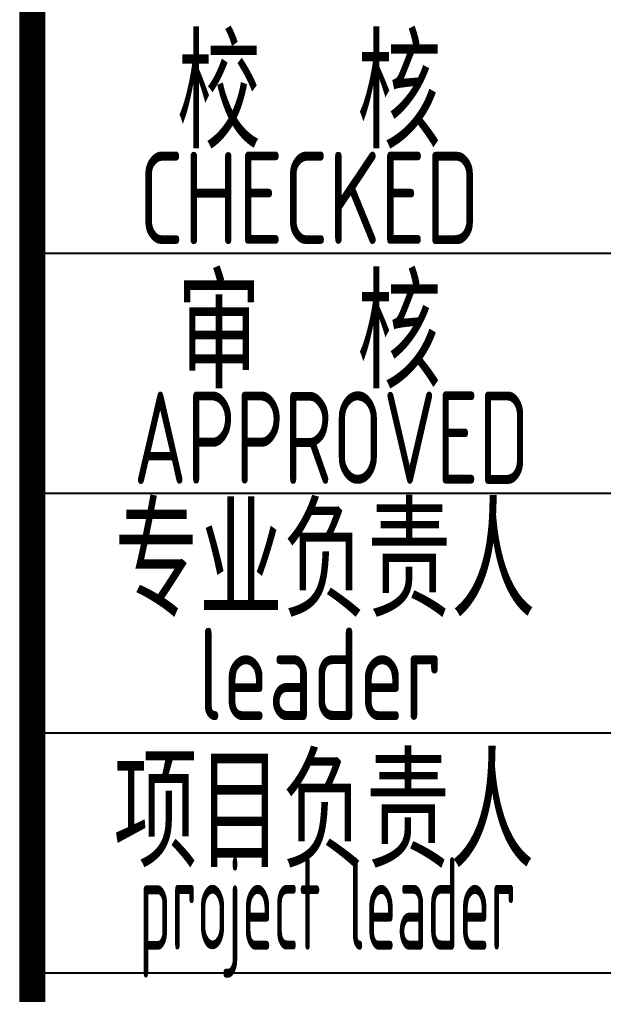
# Model space of a CAD drawing. Extents: x 1234595 to 2088511, y -80443 to 75292.
# Drawn here: x 1317623 to 1319206, y 16521 to 19163 of the extents above; entities that cross this region are included whole.
import ezdxf
from ezdxf.enums import TextEntityAlignment as Align

# ---------------------------------------------------------------- set-up
doc = ezdxf.new("R2010")
doc.units = 0
doc.header["$LTSCALE"] = 1000
doc.header["$MEASUREMENT"] = 0
doc.layers.get('0').update_dxf_attribs({"linetype": 'CONTINUOUS'})
doc.styles.add('AHD', font='sceie.shx', dxfattribs={"width": 0.7, "bigfont": 'sceic.shx'})

msp = doc.modelspace()

# ---------------------------------------------------------------- linework, layer by layer
for p, q in [((1317658.5, 18529.7), (1323158.5, 18529.7)), ((1317658.5, 17879.7), (1323158.5, 17879.7)), ((1317658.5, 17229.7), (1323158.5, 17229.7)), ((1317658.5, 16579.7), (1335658.5, 16579.7))]:
    msp.add_line(p, q)
at = {"const_width": 70}
msp.add_lwpolyline([(1317658.5, 21579.7), (1317658.5, 15579.7)], dxfattribs=at)

# ---------------------------------------------------------------- texts
at = {"style": 'AHD'}
for s, height, width, p in [('校  核', 300, 0.8, (1318408.5, 18979.7)), ('校  核', 300, 0.8, (1318408.5, 18979.7)), ('CHECKED', 250, 0.8, (1318408.5, 18679.7)), ('CHECKED', 250, 0.8, (1318408.5, 18679.7)), ('审  核', 300, 0.8, (1318408.5, 18329.7)), ('审  核', 300, 0.8, (1318408.5, 18329.7)), ('APPROVED', 250, 0.75, (1318469.2, 18029.7)), ('专业负责人', 300, 0.8, (1318451.5, 17709.7)), ('leader', 250, 0.8, (1318438.5, 17389.7)), ('项目负责人', 300, 0.8, (1318448.5, 17029.7)), ('project leader', 250, 0.55, (1318458.5, 16729.7))]:
    msp.add_text(s, height=height, dxfattribs=dict(at, width=width)).set_placement(p, align=Align.MIDDLE)

doc.saveas('drawing.dxf')
